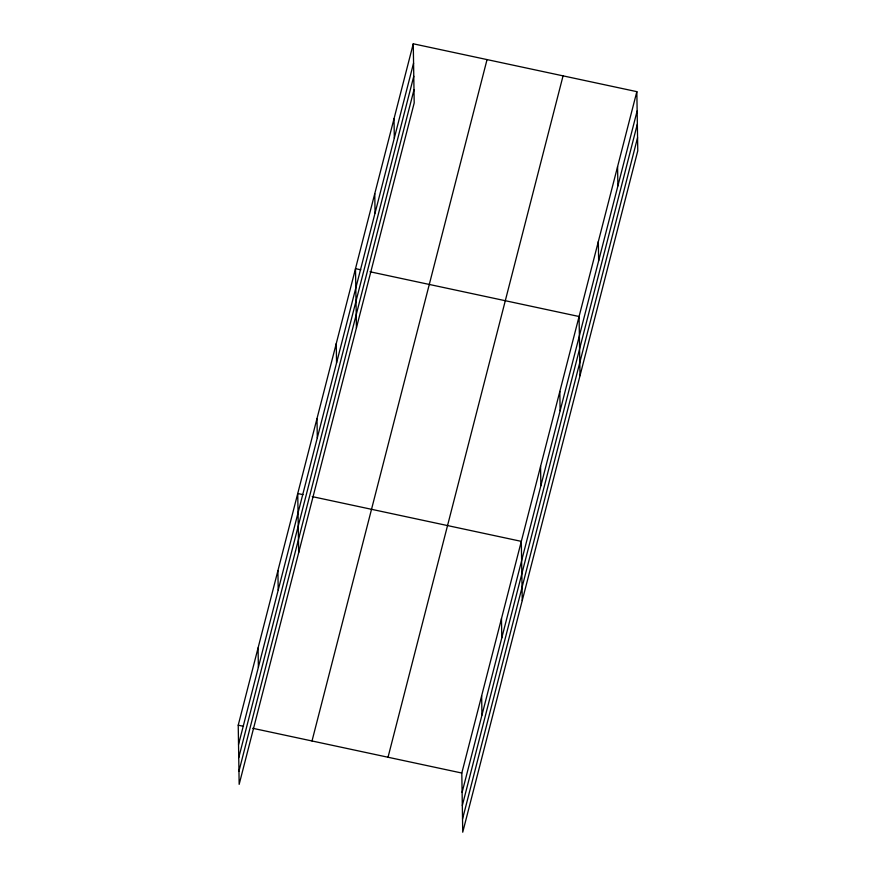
<?xml version="1.0" encoding="UTF-8"?>
<svg xmlns="http://www.w3.org/2000/svg" width="876" height="876" viewBox="0 0 876 876"><rect width="100%" height="100%" fill="white"/><g stroke="black" fill="none" stroke-linecap="round" stroke-linejoin="round"><path stroke-width="1.31" d="M413.264 43.8L414.195 102.963L239.159 784.348L238.228 725.186L413.264 43.8L636.841 91.651L637.772 150.814L462.736 832.2L461.805 773.037L636.841 91.651M238.535 744.501L413.571 63.116M238.743 757.652L413.779 76.267M238.951 771.198L413.987 89.812M312.009 740.976L487.045 59.59M388.024 757.247L563.06 75.862M462.112 792.353L637.137 110.978M462.32 805.504L637.345 124.118M462.528 819.049L637.564 137.674M360.77 269.786L355.503 268.658L356.433 327.821M370 271.757L579.08 316.51L580.011 375.673M303.019 494.644L297.741 493.516L298.672 552.679M312.239 496.615L521.319 541.368L522.249 600.531M238.228 725.186L243.506 726.313M252.726 728.284L461.805 773.037M617.58 166.604L617.887 185.931M598.33 241.557L598.637 260.884M559.819 391.462L560.125 410.778M540.569 466.415L540.875 485.731M501.477 618.587L501.784 637.914M481.647 695.807L481.942 715.134M394.014 118.753L394.32 138.069M374.764 193.706L375.059 213.021M336.253 343.611L336.559 362.927M317.002 418.564L317.298 437.88M277.911 570.736L278.207 590.052M258.07 647.955L258.376 667.282"/></g></svg>
